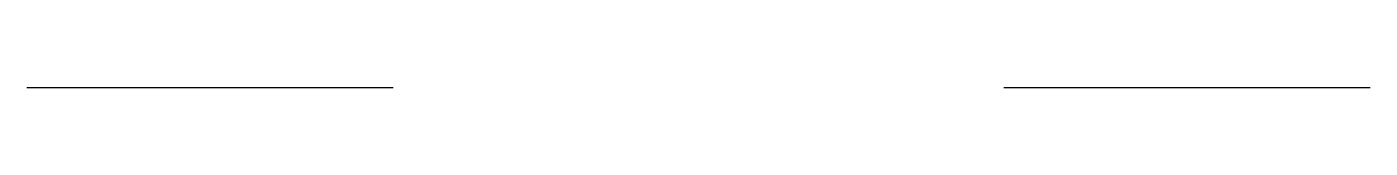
# Model space of a CAD drawing. Header units: millimetres. Extents: x -50 to -22.5, y -55 to -55.
import ezdxf

# ---------------------------------------------------------------- set-up
doc = ezdxf.new("R2010")
doc.units = ezdxf.units.MM

msp = doc.modelspace()

# ---------------------------------------------------------------- linework, layer by layer
for p, q in [((-50, -55, 123.632), (-42.5, -55, 123.632)), ((-30, -55, 104.882), (-22.5, -55, 104.882))]:
    msp.add_line(p, q)

doc.saveas('drawing.dxf')
